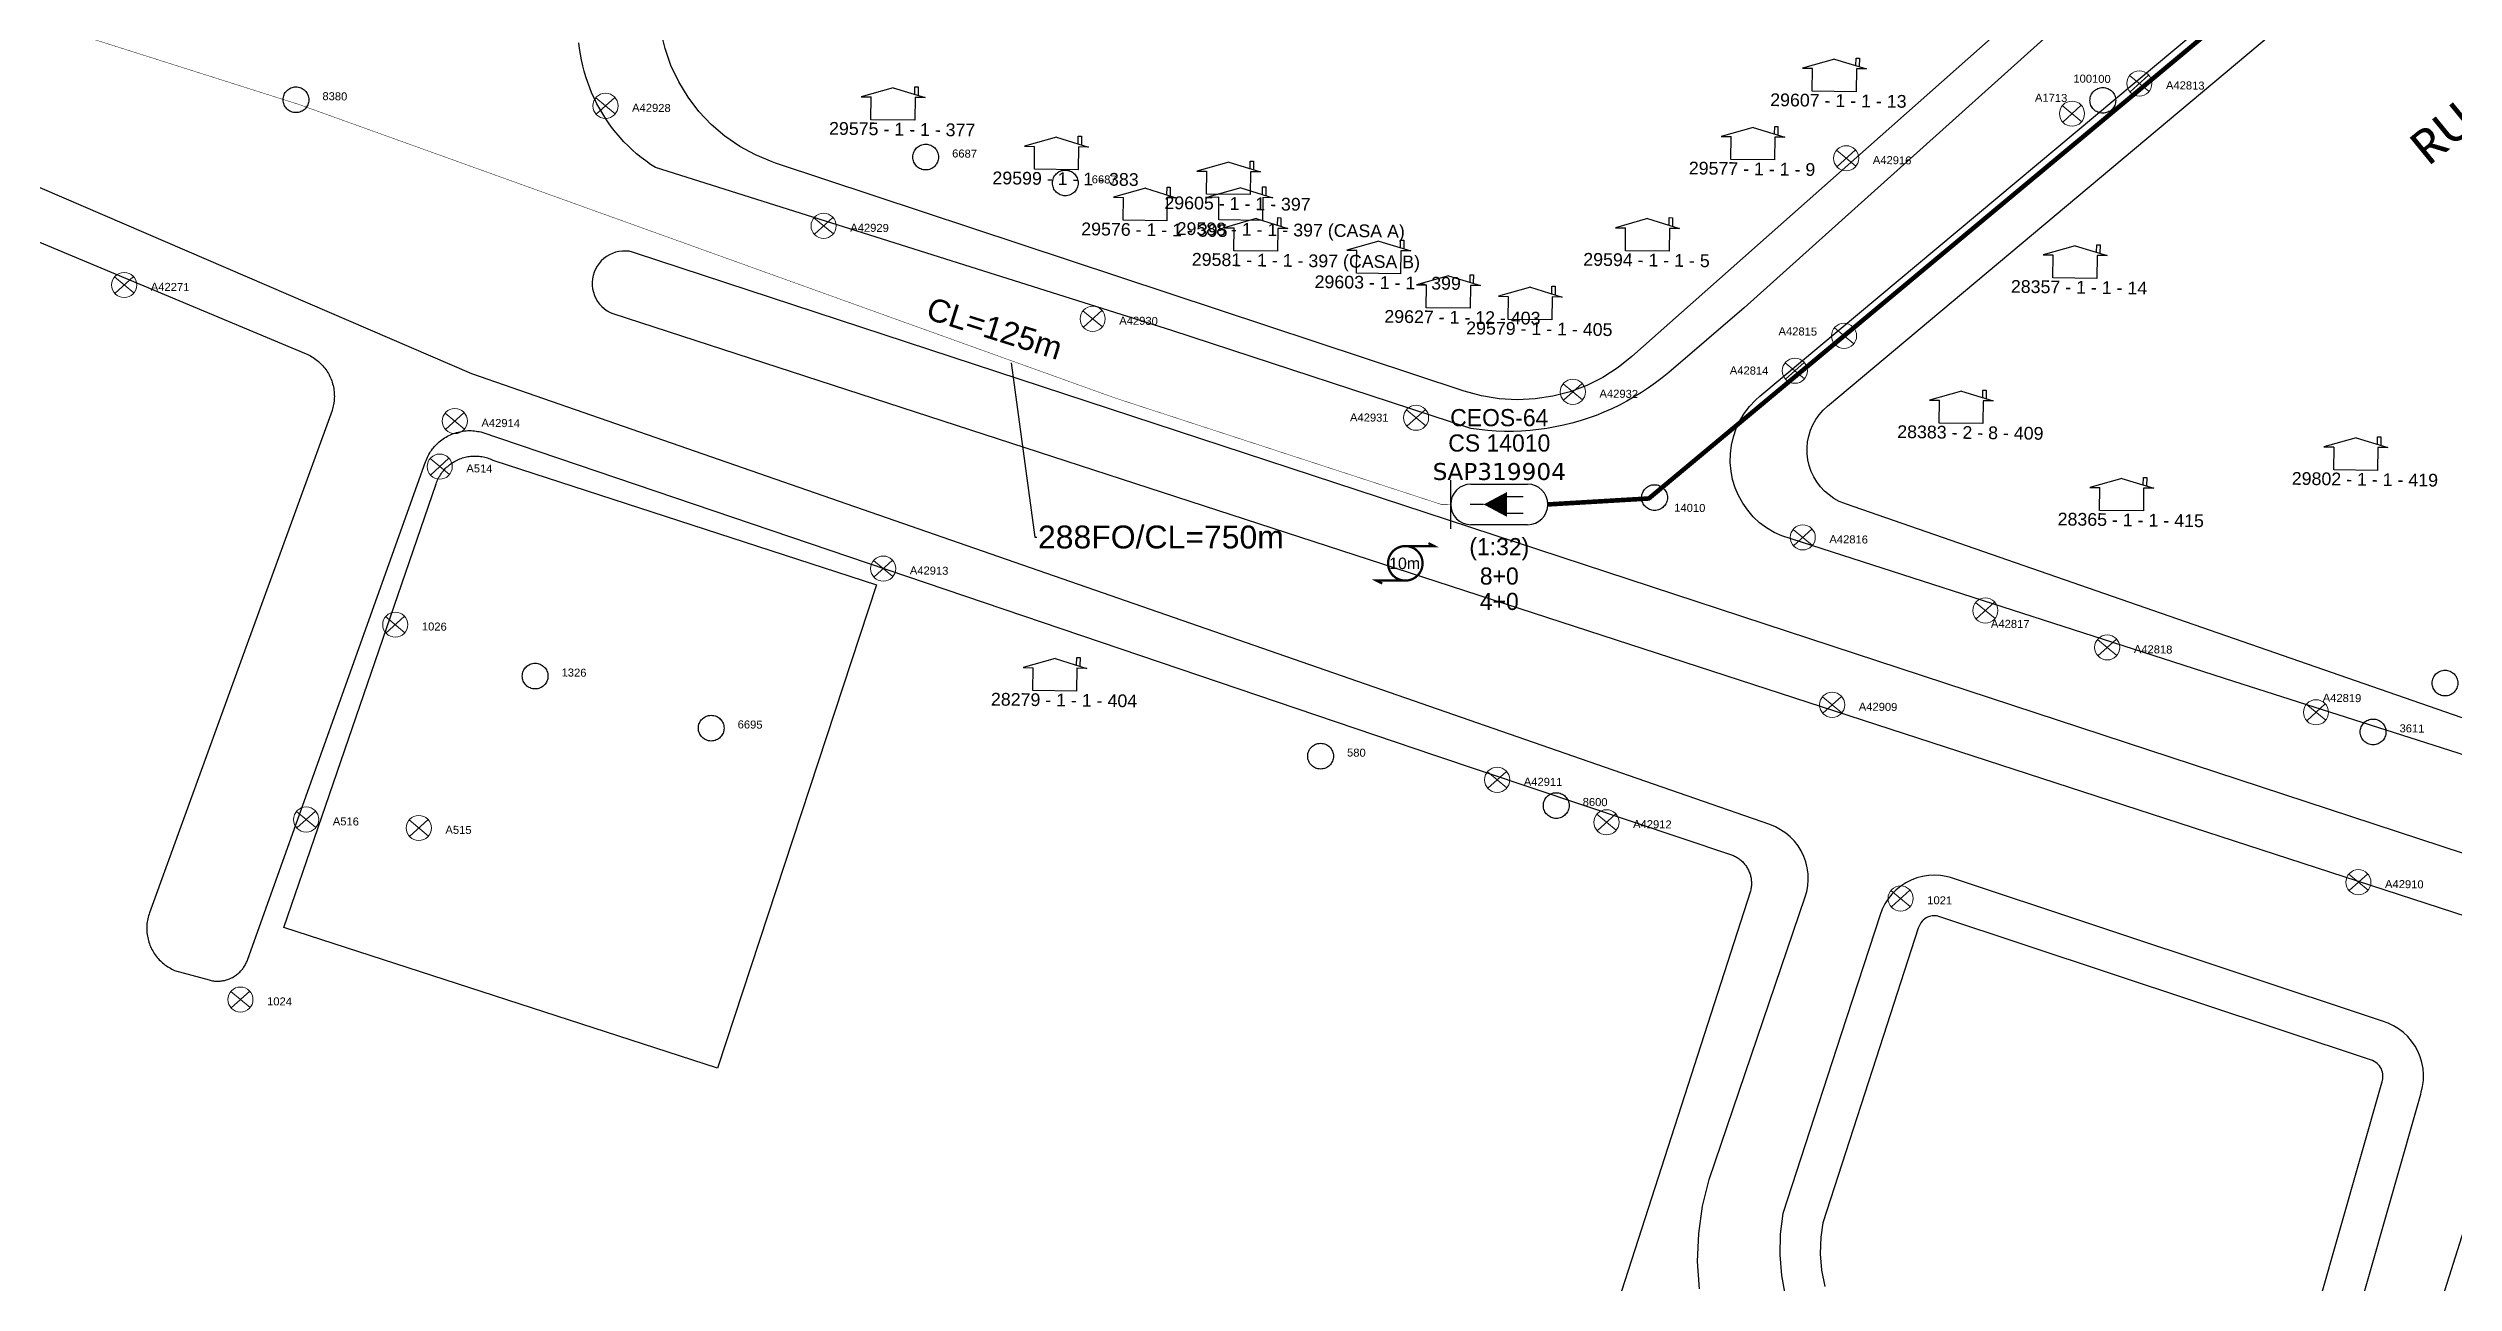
# Model space of a CAD drawing. Header units: millimetres. Extents: x 676447 to 689606, y 7455628 to 7463967.
# Drawn here: x 687533.7 to 687744.1, y 7460424.1 to 7460532.1 of the extents above; entities that cross this region are included whole.
import ezdxf
from ezdxf.enums import TextEntityAlignment as Align

# ---------------------------------------------------------------- set-up
doc = ezdxf.new("R2010")
doc.units = ezdxf.units.MM
doc.header["$LTSCALE"] = 0.1
doc.header["$MEASUREMENT"] = 0
doc.linetypes.add('PHANTOM2', pattern=[1.25, 0.625, -0.125, 0.125, -0.125, 0.125, -0.125])
doc.layers.add('10.4-Postes', color=1, linetype='Continuous', lineweight=0)
for name, color, linetype in [('Caixas Subterrâneas', 5, 'Continuous'), ('CEOS', 1, 'Continuous'), ('label_cabos', 7, 'Continuous'), ('label_cabos @ 1', 7, 'Continuous'), ('LAYOUT', 7, 'Continuous'), ('LEGENDAS_INFRAESTRUTURAS', 7, 'Continuous'), ('MUB_MEIOFIO', 7, 'Continuous'), ('MUB_OBRA_ARTE', 7, 'Continuous'), ('MUB_QUADRAS', 7, 'Continuous'), ('MUB_SEGMENTO', 7, 'Continuous'), ('NOS_DE_INFRAESTRUTURA', 7, 'Continuous'), ('surveys', 7, 'Continuous'), ('SURVEYS_LEGENDAS', 7, 'Continuous')]:
    doc.layers.add(name, color=color, linetype=linetype)
doc.styles.add('Legend', font='calibri.ttf')
doc.styles.add('siredit', font='verdana.ttf')
doc.styles.get("Standard").update_dxf_attribs({"font": 'arial.ttf'})
doc.styles.add('Style-font000', font='font000.shx')
doc.dimstyles.new('FW', dxfattribs={"dimscale": 0, "dimtxt": 2, "dimasz": 0.18, "dimexe": 0.18, "dimexo": 0.0625, "dimgap": 0.09, "dimtad": 0, "dimtoh": 1, "dimdec": 0, "dimzin": 0, "dimdsep": 46, "dimtxsty": 'Standard', "dimcen": 0.09, "dimse1": 1, "dimse2": 1, "dimsd1": 1, "dimsd2": 1, "dimclrt": 7, "dimadec": 0, "dimazin": 0, "dimtfac": 1, "dimtdec": 0, "dimtofl": 0, "dimtmove": 0, "dimatfit": 3, "dimfxl": 0, "dimtolj": 1, "dimtzin": 0, "dimarcsym": 0})

# ---------------------------------------------------------------- blocks, each defined once
blk = doc.blocks.new('PTPT')
at = {"layer": '10.4-Postes', "color": 1, "linetype": 'PHANTOM2'}
for points in [[(-0.0000079, 0.0000104), (0.0000075, -0.000002)], [(0.000007, 0.0000109), (-0.0000074, -0.0000025)]]:
    blk.add_lwpolyline(points, dxfattribs=at)
at = {"layer": '10.4-Postes', "color": 1}
blk.add_circle((-0.0000002, 0.0000042), 0.00000987, dxfattribs=at)
blk = doc.blocks.new('MHMZ')
at = {"linetype": 'PHANTOM2'}
blk.add_circle((0, 0), 0.0000101, dxfattribs=at)
blk = doc.blocks.new('LVLV')
for p, q in [((0, 0.0000254), (-0.0000251, 0.000018)), ((0, 0.0000254), (0.0000251, 0.000018)), ((0.0000169, 0.0000264), (0.0000195, 0.0000264)), ((0.0000169, 0.0000205), (0.0000169, 0.0000264)), ((0.0000195, 0.0000264), (0.0000195, 0.0000198)), ((-0.0000251, 0.000018), (-0.0000173, 0.000018)), ((-0.0000172, 0), (-0.0000172, 0.0000179)), ((0.0000172, 0), (-0.0000172, 0)), ((0.0000251, 0.000018), (0.0000172, 0.000018)), ((0.0000172, 0.000018), (0.0000172, 0))]:
    blk.add_line(p, q)
blk = doc.blocks.new('ceos')
at = {"layer": 'CEOS'}
for p, q in [((1.77, 1.77), (6.73, 1.77)), ((6.73, -1.77), (1.77, -1.77))]:
    blk.add_line(p, q, dxfattribs=at)
for points in [[(0, -2.13), (0, 2.13)], [(2.88, 0), (1.69, 0)], [(4.84, 0.7), (6.34, 0.7)], [(4.84, -0.77), (6.34, -0.77)]]:
    blk.add_lwpolyline(points, dxfattribs=at)
blk.add_lwpolyline([(2.88, 0, 0, 2.18, 0), (4.93, 0, 2.18, 2.18, 0)], format="xyseb", dxfattribs=at)
for centre, start, end in [((1.77, 0), 90, 270), ((6.73, 0), 270, 90)]:
    blk.add_arc(centre, 1.77, start, end, dxfattribs=at)
at = {"layer": 'CEOS', "style": 'siredit', "flags": 1}
for tag, height, p in [('ID', 0.887, (4.25, 9.07)), ('COORX', 0.739, (4.25, -1.77)), ('COORY', 0.739, (4.25, -1.77))]:
    blk.add_attdef(tag, text='', height=height, dxfattribs=at).set_placement(p, align=Align.MIDDLE_CENTER)
at = {"layer": 'CEOS'}
for tag, height, style, p in [('NOME?', 1.5, 'Style-font000', (4.25, 7.59)), ('LOCAL?', 1.5, 'Style-font000', (4.25, 5.37)), ('TIPO?', 1.48, 'siredit', (4.25, 2.88))]:
    blk.add_attdef(tag, text='', height=height, dxfattribs=dict(at, style=style)).set_placement(p, align=Align.MIDDLE_CENTER)
at = {"layer": 'CEOS', "style": 'Style-font000'}
for tag, p in [('RACIO_SPLITAGEM', (4.25, -2.94)), ('FIBRAS_FUSIONADAS', (4.25, -5.51)), ('FIBRAS_RESERVA', (4.25, -7.73))]:
    blk.add_attdef(tag, text='', height=1.5, dxfattribs=at).set_placement(p, align=Align.TOP_CENTER)
blk = doc.blocks.new('A$C6FB0096B')
at = {"layer": 'LAYOUT', "color": 0, "const_width": 0.2}
blk.add_lwpolyline([(0, 1.51, 1.000012), (0, -1.51, 0.999978)], format="xyb", close=True, dxfattribs=at)
for points in [[(0, 1.51), (2.52, 1.51), (2.02, 1.77)], [(0, -1.51), (-2.52, -1.51), (-2.02, -1.77)]]:
    blk.add_lwpolyline(points, dxfattribs=at)
at = {"layer": 'LAYOUT', "color": 0}
blk.add_text('10m', height=1, dxfattribs=at).set_placement((-0.06, 0), align=Align.MIDDLE_CENTER)

msp = doc.modelspace()

# ---------------------------------------------------------------- linework, layer by layer
at = {"color": 1, "const_width": 0.4}
msp.add_lwpolyline([(687664.85, 7460492.18), (687664.85, 7460492.18), (687673.68, 7460492.7), (687762.97, 7460567.06), (687823.66, 7460613.39), (687840.93, 7460634.38), (687840.93, 7460634.38), (687840.93, 7460634.38), (687840.93, 7460634.38), (687844.46, 7460637.56)], dxfattribs=at)
at = {"const_width": 0.04}
msp.add_lwpolyline([(687222.65, 7460412.36), (687271.64, 7460381.46), (687271.64, 7460381.46), (687271.64, 7460381.46), (687271.64, 7460381.46), (687278.67, 7460376.25), (687278.67, 7460376.25), (687292.33, 7460407.98), (687324.49, 7460476.81), (687366.45, 7460566.13), (687384.77, 7460595.33), (687409.75, 7460581.85), (687439.57, 7460566.43), (687485.02, 7460549.54), (687555.61, 7460527.15), (687626.95, 7460501.5), (687655.5, 7460492.19), (687656.35, 7460492.18)], dxfattribs=at)
at = {"layer": 'MUB_MEIOFIO', "linetype": 'Continuous'}
for points in [[(687749.39, 7460468.85), (687724.84, 7460476.69), (687685.31, 7460489.42), (687684.63, 7460489.74), (687683.98, 7460490.13), (687683.37, 7460490.58), (687682.82, 7460491.1), (687682.33, 7460491.67), (687681.89, 7460492.29), (687681.53, 7460492.95), (687681.23, 7460493.64), (687681.01, 7460494.36), (687680.87, 7460495.1), (687680.8, 7460495.86), (687680.81, 7460496.61), (687680.91, 7460497.36), (687681.08, 7460498.1), (687681.32, 7460498.81), (687681.64, 7460499.5), (687682.03, 7460500.14), (687682.48, 7460500.75), (687683, 7460501.3), (687683.4, 7460501.66), (687764.54, 7460569.49)], [(687708.79, 7460533.39), (687682.02, 7460509.36), (687675.42, 7460503.73), (687674.85, 7460503.26), (687674.26, 7460502.81), (687673.66, 7460502.38), (687673.04, 7460501.96), (687672.4, 7460501.58), (687671.76, 7460501.21), (687671.1, 7460500.86), (687670.43, 7460500.54), (687669.75, 7460500.24), (687669.06, 7460499.97), (687668.37, 7460499.72), (687667.66, 7460499.49), (687666.94, 7460499.29), (687666.22, 7460499.11), (687665.5, 7460498.96), (687664.77, 7460498.83), (687664.03, 7460498.73), (687663.29, 7460498.65), (687662.55, 7460498.6), (687661.81, 7460498.57), (687661.07, 7460498.57), (687660.33, 7460498.59), (687659.59, 7460498.64), (687658.85, 7460498.72), (687658.11, 7460498.82), (687631.96, 7460507.4), (687586.79, 7460521.63), (687586.37, 7460521.91), (687585.95, 7460522.21), (687585.55, 7460522.52), (687585.15, 7460522.84), (687584.77, 7460523.18), (687584.4, 7460523.53), (687584.04, 7460523.89), (687583.7, 7460524.27), (687583.37, 7460524.66), (687583.05, 7460525.06), (687582.75, 7460525.47), (687582.46, 7460525.89), (687582.18, 7460526.32), (687581.92, 7460526.76), (687581.68, 7460527.2), (687581.45, 7460527.66), (687581.24, 7460528.12), (687581.05, 7460528.6), (687580.87, 7460529.07), (687580.71, 7460529.56), (687580.56, 7460530.05), (687580.43, 7460530.54), (687580.32, 7460531.04), (687580.23, 7460531.54), (687580.15, 7460532.04), (687580.1, 7460532.55)], [(687678.12, 7460423.59), (687677.95, 7460426), (687678.04, 7460428.42), (687678.38, 7460430.81), (687678.97, 7460433.16), (687687.36, 7460457.86), (687687.5, 7460458.33), (687687.59, 7460458.84), (687687.63, 7460459.37), (687687.61, 7460459.89), (687687.54, 7460460.41), (687687.41, 7460460.92), (687687.23, 7460461.41), (687687.01, 7460461.88), (687686.73, 7460462.32), (687686.41, 7460462.74), (687686.05, 7460463.11), (687685.65, 7460463.45), (687685.21, 7460463.74), (687684.75, 7460463.99), (687684.27, 7460464.19), (687672.65, 7460468.22), (687570.73, 7460503.59), (687520.69, 7460525.14)], [(687585.06, 7460514.16), (687584.78, 7460514.25), (687584.49, 7460514.31), (687584.19, 7460514.33), (687583.9, 7460514.33), (687583.6, 7460514.29), (687583.31, 7460514.23), (687583.03, 7460514.13), (687582.76, 7460514.01), (687582.51, 7460513.86), (687582.27, 7460513.68), (687582.05, 7460513.48), (687581.86, 7460513.26), (687581.69, 7460513.02), (687581.54, 7460512.76), (687581.43, 7460512.48), (687581.34, 7460512.2), (687581.28, 7460511.91), (687581.25, 7460511.62), (687581.26, 7460511.32), (687581.29, 7460511.03), (687581.36, 7460510.74), (687581.45, 7460510.46), (687581.58, 7460510.19), (687581.73, 7460509.93), (687581.91, 7460509.7), (687582.11, 7460509.48), (687582.33, 7460509.28), (687582.57, 7460509.11), (687582.83, 7460508.97), (687583.06, 7460508.87), (687899.04, 7460406.15)], [(687899.04, 7460411.07), (687585.06, 7460514.16)], [(687733.83, 7460414.77), (687741.19, 7460440.62), (687741.24, 7460440.79), (687741.36, 7460441.3), (687741.43, 7460441.82), (687741.44, 7460442.34), (687741.4, 7460442.87), (687741.3, 7460443.38), (687741.15, 7460443.88), (687740.95, 7460444.37), (687740.7, 7460444.82), (687740.4, 7460445.25), (687740.06, 7460445.65), (687739.68, 7460446.01), (687739.26, 7460446.33), (687738.81, 7460446.6), (687738.34, 7460446.83), (687737.85, 7460447), (687700.06, 7460459.56), (687699.69, 7460459.66), (687699.18, 7460459.74), (687698.65, 7460459.76), (687698.13, 7460459.74), (687697.61, 7460459.66), (687697.11, 7460459.52), (687696.62, 7460459.33), (687696.15, 7460459.1), (687695.72, 7460458.81), (687695.31, 7460458.48), (687694.94, 7460458.11), (687694.61, 7460457.7), (687694.32, 7460457.26), (687694.09, 7460456.8), (687693.9, 7460456.31), (687690.5, 7460445.85), (687685.41, 7460430.17), (687685.17, 7460428.38), (687685.13, 7460426.57), (687685.27, 7460424.76), (687685.6, 7460422.98)], [(687715.54, 7460397.46), (687717.86, 7460397.25), (687720.19, 7460397.28), (687722.5, 7460397.55), (687724.77, 7460398.07), (687726.98, 7460398.82), (687729.09, 7460399.79), (687731.09, 7460400.99), (687732.96, 7460402.38), (687734.67, 7460403.96), (687736.2, 7460405.71), (687737.55, 7460407.62), (687738.68, 7460409.65), (687739.6, 7460411.79), (687740.23, 7460413.77), (687748.62, 7460440.22)]]:
    msp.add_lwpolyline(points, dxfattribs=at)
at = {"layer": 'MUB_OBRA_ARTE', "linetype": 'Continuous'}
for points in [[(687572.67, 7460496.01), (687606.12, 7460485.15), (687592.22, 7460442.9), (687554.28, 7460455.2), (687567.6, 7460493.98), (687567.65, 7460494.1), (687567.69, 7460494.21), (687567.74, 7460494.33), (687567.8, 7460494.44), (687567.85, 7460494.55), (687567.92, 7460494.66), (687567.98, 7460494.76), (687568.05, 7460494.86), (687568.12, 7460494.96), (687568.2, 7460495.06), (687568.28, 7460495.16), (687568.36, 7460495.25), (687568.44, 7460495.34), (687568.53, 7460495.43), (687568.62, 7460495.51), (687568.72, 7460495.59), (687568.82, 7460495.67), (687568.91, 7460495.74), (687569.02, 7460495.81), (687569.12, 7460495.88), (687569.23, 7460495.94), (687569.34, 7460496), (687569.45, 7460496.06), (687569.56, 7460496.11), (687569.67, 7460496.16), (687569.79, 7460496.2), (687569.91, 7460496.24), (687570.03, 7460496.28), (687570.14, 7460496.31), (687570.27, 7460496.34), (687570.39, 7460496.36), (687570.51, 7460496.38), (687570.63, 7460496.39), (687570.76, 7460496.41), (687570.88, 7460496.41), (687571, 7460496.41), (687571.13, 7460496.41), (687571.25, 7460496.41), (687571.37, 7460496.4), (687571.5, 7460496.38), (687571.62, 7460496.36), (687571.74, 7460496.34), (687571.86, 7460496.31), (687571.98, 7460496.28), (687572.1, 7460496.25), (687572.22, 7460496.21), (687572.33, 7460496.16), (687572.45, 7460496.12), (687572.56, 7460496.06), (687572.67, 7460496.01)], [(687730.44, 7460415.83), (687737.79, 7460441.61), (687737.81, 7460441.7), (687737.87, 7460441.95), (687737.89, 7460442.09), (687737.89, 7460442.24), (687737.88, 7460442.4), (687737.86, 7460442.53), (687737.8, 7460442.7), (687737.75, 7460442.83), (687737.69, 7460442.94), (687737.59, 7460443.08), (687737.48, 7460443.21), (687737.38, 7460443.3), (687737.27, 7460443.39), (687737.12, 7460443.48), (687736.98, 7460443.55), (687736.71, 7460443.64), (687699.04, 7460456.16), (687698.95, 7460456.18), (687698.84, 7460456.2), (687698.65, 7460456.21), (687698.47, 7460456.2), (687698.36, 7460456.18), (687698.23, 7460456.15), (687698.04, 7460456.08), (687697.93, 7460456.02), (687697.83, 7460455.95), (687697.68, 7460455.84), (687697.59, 7460455.74), (687697.48, 7460455.61), (687697.4, 7460455.48), (687697.34, 7460455.36), (687697.25, 7460455.12), (687693.88, 7460444.75), (687688.89, 7460429.38), (687688.71, 7460428.1), (687688.68, 7460426.67), (687688.79, 7460425.22), (687689.06, 7460423.81)]]:
    msp.add_lwpolyline(points, dxfattribs=at)
at = {"layer": 'MUB_QUADRAS', "linetype": 'Continuous'}
for points in [[(687687.52, 7460497.12), (687687.57, 7460497.64), (687687.67, 7460498.16), (687687.82, 7460498.66), (687688.03, 7460499.14), (687688.28, 7460499.6), (687688.58, 7460500.02), (687688.92, 7460500.42), (687689.31, 7460500.78), (687765.9, 7460564.99)], [(687705.92, 7460535), (687672.2, 7460505.1), (687670.99, 7460504.14), (687669.67, 7460503.29), (687668.27, 7460502.59), (687666.8, 7460502.03), (687665.28, 7460501.64), (687663.73, 7460501.4), (687662.16, 7460501.33), (687660.59, 7460501.42), (687659.04, 7460501.67), (687657.53, 7460502.09), (687597.3, 7460522.03), (687596.99, 7460522.14), (687595.54, 7460522.74), (687594.17, 7460523.49), (687592.87, 7460524.38), (687591.68, 7460525.4), (687590.6, 7460526.54), (687589.65, 7460527.79), (687588.83, 7460529.13), (687588.15, 7460530.55), (687587.63, 7460532.03), (687587.27, 7460533.56)], [(687498.28, 7460529.61), (687542.96, 7460510.91), (687556.25, 7460505.34), (687556.38, 7460505.28), (687556.5, 7460505.22), (687556.63, 7460505.16), (687556.75, 7460505.09), (687556.86, 7460505.02), (687556.98, 7460504.94), (687557.09, 7460504.86), (687557.2, 7460504.77), (687557.31, 7460504.69), (687557.41, 7460504.59), (687557.51, 7460504.5), (687557.61, 7460504.4), (687557.7, 7460504.3), (687557.8, 7460504.19), (687557.88, 7460504.08), (687557.96, 7460503.97), (687558.04, 7460503.86), (687558.12, 7460503.74), (687558.19, 7460503.62), (687558.25, 7460503.5), (687558.32, 7460503.37), (687558.37, 7460503.25), (687558.43, 7460503.12), (687558.48, 7460502.99), (687558.52, 7460502.86), (687558.56, 7460502.72), (687558.59, 7460502.59), (687558.62, 7460502.45), (687558.65, 7460502.32), (687558.67, 7460502.18), (687558.69, 7460502.04), (687558.7, 7460501.9), (687558.7, 7460501.76), (687558.71, 7460501.62), (687558.7, 7460501.49), (687558.69, 7460501.35), (687558.68, 7460501.21), (687558.66, 7460501.07), (687558.64, 7460500.93), (687558.61, 7460500.8), (687558.58, 7460500.66), (687558.55, 7460500.53), (687558.51, 7460500.4), (687550.51, 7460478.39), (687542.54, 7460456.48), (687542.5, 7460456.35), (687542.45, 7460456.22), (687542.42, 7460456.08), (687542.39, 7460455.95), (687542.36, 7460455.81), (687542.34, 7460455.68), (687542.32, 7460455.54), (687542.31, 7460455.4), (687542.3, 7460455.27), (687542.3, 7460455.13), (687542.3, 7460454.99), (687542.31, 7460454.85), (687542.32, 7460454.71), (687542.34, 7460454.58), (687542.36, 7460454.44), (687542.38, 7460454.31), (687542.41, 7460454.17), (687542.45, 7460454.04), (687542.49, 7460453.91), (687542.53, 7460453.77), (687542.58, 7460453.65), (687542.63, 7460453.52), (687542.69, 7460453.39), (687542.75, 7460453.27), (687542.82, 7460453.15), (687542.89, 7460453.03), (687542.96, 7460452.91), (687543.04, 7460452.8), (687543.12, 7460452.69), (687543.21, 7460452.58), (687543.3, 7460452.47), (687543.39, 7460452.37), (687543.49, 7460452.27), (687543.59, 7460452.18), (687543.69, 7460452.09), (687543.79, 7460452), (687543.9, 7460451.91), (687544.02, 7460451.83), (687544.13, 7460451.76), (687544.25, 7460451.68), (687544.37, 7460451.62), (687544.49, 7460451.55), (687544.61, 7460451.49), (687544.74, 7460451.44), (687547.75, 7460450.6), (687547.85, 7460450.58), (687547.94, 7460450.56), (687548.04, 7460450.54), (687548.13, 7460450.52), (687548.23, 7460450.51), (687548.32, 7460450.5), (687548.42, 7460450.5), (687548.52, 7460450.5), (687548.61, 7460450.5), (687548.71, 7460450.51), (687548.8, 7460450.52), (687548.9, 7460450.53), (687548.99, 7460450.55), (687549.09, 7460450.56), (687549.18, 7460450.59), (687549.28, 7460450.61), (687549.37, 7460450.64), (687549.46, 7460450.67), (687549.55, 7460450.71), (687549.64, 7460450.75), (687549.72, 7460450.79), (687549.81, 7460450.83), (687549.89, 7460450.88), (687549.98, 7460450.93), (687550.06, 7460450.98), (687550.14, 7460451.04), (687550.21, 7460451.1), (687550.29, 7460451.16), (687550.36, 7460451.22), (687550.43, 7460451.29), (687550.5, 7460451.36), (687550.56, 7460451.43), (687550.62, 7460451.5), (687550.69, 7460451.58), (687550.74, 7460451.65), (687550.8, 7460451.73), (687550.85, 7460451.81), (687550.9, 7460451.9), (687550.95, 7460451.98), (687550.99, 7460452.07), (687551.03, 7460452.15), (687551.07, 7460452.24), (687551.1, 7460452.33), (687551.13, 7460452.42), (687566.68, 7460495.9), (687566.73, 7460496.03), (687566.79, 7460496.17), (687566.85, 7460496.3), (687566.91, 7460496.43), (687566.98, 7460496.55), (687567.05, 7460496.68), (687567.13, 7460496.8), (687567.21, 7460496.91), (687567.3, 7460497.03), (687567.39, 7460497.14), (687567.48, 7460497.25), (687567.58, 7460497.36), (687567.68, 7460497.46), (687567.78, 7460497.56), (687567.89, 7460497.65), (687568, 7460497.74), (687568.12, 7460497.83), (687568.23, 7460497.91), (687568.35, 7460497.99), (687568.48, 7460498.07), (687568.6, 7460498.14), (687568.73, 7460498.2), (687568.86, 7460498.26), (687568.99, 7460498.32), (687569.12, 7460498.37), (687569.26, 7460498.42), (687569.4, 7460498.46), (687569.53, 7460498.5), (687569.67, 7460498.54), (687569.82, 7460498.56), (687569.96, 7460498.59), (687570.1, 7460498.61), (687570.24, 7460498.62), (687570.39, 7460498.63), (687570.53, 7460498.63), (687570.67, 7460498.63), (687570.82, 7460498.62), (687570.96, 7460498.61), (687571.1, 7460498.59), (687571.24, 7460498.57), (687571.38, 7460498.55), (687571.53, 7460498.52), (687620.63, 7460481.89), (687654.85, 7460470.29), (687680.83, 7460461.58), (687680.92, 7460461.55), (687681, 7460461.51), (687681.09, 7460461.48), (687681.17, 7460461.44), (687681.26, 7460461.39), (687681.34, 7460461.35), (687681.42, 7460461.3), (687681.5, 7460461.25), (687681.57, 7460461.19), (687681.65, 7460461.14), (687681.72, 7460461.08), (687681.79, 7460461.02), (687681.86, 7460460.95), (687681.92, 7460460.88), (687681.98, 7460460.82), (687682.04, 7460460.74), (687682.1, 7460460.67), (687682.16, 7460460.6), (687682.21, 7460460.52), (687682.26, 7460460.44), (687682.31, 7460460.36), (687682.35, 7460460.28), (687682.39, 7460460.2), (687682.43, 7460460.11), (687682.47, 7460460.02), (687682.5, 7460459.94), (687682.53, 7460459.85), (687682.56, 7460459.76), (687682.58, 7460459.67), (687682.6, 7460459.58), (687682.62, 7460459.49), (687682.63, 7460459.39), (687682.64, 7460459.3), (687682.65, 7460459.21), (687682.65, 7460459.11), (687682.65, 7460459.02), (687682.65, 7460458.93), (687682.65, 7460458.83), (687682.64, 7460458.74), (687682.63, 7460458.65), (687682.61, 7460458.56), (687682.59, 7460458.47), (687682.57, 7460458.38), (687672.75, 7460427.91), (687668.1, 7460413.54)], [(687881.59, 7460426.07), (687690.88, 7460492.22), (687690.81, 7460492.25), (687690.33, 7460492.45), (687689.87, 7460492.7), (687689.44, 7460493.01), (687689.04, 7460493.35), (687688.69, 7460493.73), (687688.37, 7460494.15), (687688.1, 7460494.6), (687687.88, 7460495.07), (687687.71, 7460495.57), (687687.6, 7460496.08), (687687.53, 7460496.6), (687687.52, 7460497.12)]]:
    msp.add_lwpolyline(points, dxfattribs=at)

# ---------------------------------------------------------------- block references
at = {"layer": 'Caixas Subterrâneas', "color": 40}
for p, xscale, yscale, zscale, rotation in [((687555.35, 7460527.56), 111319.4907932735, 111319.4907932735, 111319.4907932735, 359.2864219735392), ((687713.39, 7460527.51), 111319.4907932735, 111319.4907932735, 111319.4907932735, 359.2858210982297), ((687610.43, 7460522.55), 111319.4907932736, 111319.4907932736, 111319.4907932736, 359.2862110226921), ((687674.18, 7460492.78), 111319.4907932735, 111319.4907932735, 111319.4907932735, 359.2859593121576), ((687576.27, 7460477.17), 111319.4907932736, 111319.4907932736, 111319.4907932736, 359.2863266983138), ((687743.32, 7460476.56), 111319.4907932735, 111319.4907932735, 111319.4907932735, 359.2856913282456), ((687591.67, 7460472.62), 111319.4907932735, 111319.4907932735, 111319.4907932735, 359.2862667097352), ((687737.03, 7460472.29), 111319.4907932736, 111319.4907932736, 111319.4907932736, 359.2857139317935), ((687644.97, 7460470.17), 111319.4907932736, 111319.4907932736, 111319.4907932736, 359.2860632821229), ((687665.58, 7460465.85), 111319.4907932736, 111319.4907932736, 111319.4907932736, 359.2859835605934)]:
    msp.add_blockref('MHMZ', p, dxfattribs=dict(at, xscale=xscale, yscale=yscale, zscale=zscale, rotation=rotation))
at = {"layer": 'Caixas Subterrâneas', "color": 5}
for p, xscale, yscale, zscale, rotation in [((687555.35, 7460527.56), 111319.4907932736, 111319.4907932736, 111319.4907932736, 359.2864219735392), ((687713.39, 7460527.51), 111319.4907932736, 111319.4907932736, 111319.4907932736, 359.2858210982297), ((687622.64, 7460520.29), 111319.4907932736, 111319.4907932736, 111319.4907932736, 359.2861638699146), ((687674.18, 7460492.78), 111319.4907932735, 111319.4907932735, 111319.4907932735, 359.2859593121576), ((687737.03, 7460472.29), 111319.4907932736, 111319.4907932736, 111319.4907932736, 359.2857139317935), ((687665.58, 7460465.85), 111319.4907932736, 111319.4907932736, 111319.4907932736, 359.2859835605934)]:
    msp.add_blockref('MHMZ', p, dxfattribs=dict(at, xscale=xscale, yscale=yscale, zscale=zscale, rotation=rotation))
at = {"layer": 'CEOS', "linetype": 'Continuous'}
msp.add_blockref('ceos', (687656.35, 7460492.18), dxfattribs=at).add_auto_attribs({'NOME?': 'CEOS-64', 'LOCAL?': 'CS 14010', 'TIPO?': 'SAP319904', 'RACIO_SPLITAGEM': '(1:32)', 'FIBRAS_FUSIONADAS': '8+0', 'FIBRAS_RESERVA': '4+0'})
at = {"layer": 'LAYOUT', "linetype": 'Continuous'}
msp.add_blockref('A$C6FB0096B', (687652.38, 7460487.03), dxfattribs=at)
at = {"layer": 'NOS_DE_INFRAESTRUTURA', "color": 1}
for p, xscale, yscale, zscale, rotation in [((687716.6, 7460528.52), 111319.4907932736, 111319.4907932736, 111319.4907932736, 359.2858092004931), ((687716.6, 7460528.52), 111319.4907932736, 111319.4907932736, 111319.4907932736, 359.285809200493), ((687582.44, 7460526.56), 111319.4907932736, 111319.4907932736, 111319.4907932736, 359.2863186843723), ((687582.44, 7460526.56), 111319.4907932736, 111319.4907932736, 111319.4907932736, 359.2863186843723), ((687710.71, 7460525.88), 111319.4907932736, 111319.4907932736, 111319.4907932736, 359.2858307598107), ((687710.71, 7460525.88), 111319.4907932736, 111319.4907932736, 111319.4907932736, 359.2858307598106), ((687690.96, 7460521.98), 111319.4907932736, 111319.4907932736, 111319.4907932736, 359.2859046317634), ((687690.96, 7460521.98), 111319.4907932736, 111319.4907932736, 111319.4907932736, 359.2859046317634), ((687601.52, 7460516.07), 111319.4907932736, 111319.4907932736, 111319.4907932736, 359.2862428627662), ((687601.52, 7460516.07), 111319.4907932736, 111319.4907932736, 111319.4907932736, 359.2862428627663), ((687540.34, 7460510.9), 111319.4907932735, 111319.4907932735, 111319.4907932735, 359.2864738352973), ((687540.34, 7460510.9), 111319.4907932736, 111319.4907932736, 111319.4907932736, 359.2864738352973), ((687625.05, 7460507.94), 111319.4907932736, 111319.4907932736, 111319.4907932736, 359.2861508500814), ((687625.05, 7460507.94), 111319.4907932736, 111319.4907932736, 111319.4907932736, 359.2861508500814), ((687690.77, 7460506.45), 111319.4907932736, 111319.4907932736, 111319.4907932736, 359.2859004884649), ((687690.77, 7460506.45), 111319.4907932736, 111319.4907932736, 111319.4907932736, 359.2859004884649), ((687667.05, 7460501.56), 111319.4907932736, 111319.4907932736, 111319.4907932736, 359.2859891512036), ((687667.05, 7460501.56), 111319.4907932736, 111319.4907932736, 111319.4907932736, 359.2859891512036), ((687686.47, 7460503.4), 111319.4907932736, 111319.4907932736, 111319.4907932736, 359.2859158987295), ((687686.47, 7460503.4), 111319.4907932736, 111319.4907932736, 111319.4907932736, 359.2859158987295), ((687569.26, 7460499), 111319.4907932736, 111319.4907932736, 111319.4907932736, 359.2863601581367), ((687569.26, 7460499), 111319.4907932736, 111319.4907932736, 111319.4907932736, 359.2863601581367), ((687653.34, 7460499.29), 111319.4907932736, 111319.4907932736, 111319.4907932736, 359.2860405600097), ((687653.34, 7460499.29), 111319.4907932736, 111319.4907932736, 111319.4907932736, 359.2860405600096), ((687567.94, 7460495.02), 111319.4907932736, 111319.4907932736, 111319.4907932736, 359.2863639444539), ((687567.94, 7460495.02), 111319.4907932736, 111319.4907932736, 111319.4907932736, 359.2863639444539), ((687687.16, 7460488.83), 111319.4907932736, 111319.4907932736, 111319.4907932736, 359.2859086961549), ((687687.16, 7460488.83), 111319.4907932736, 111319.4907932736, 111319.4907932736, 359.2859086961549), ((687606.73, 7460486.1), 111319.4907932736, 111319.4907932736, 111319.4907932736, 359.2862136498884), ((687606.73, 7460486.1), 111319.4907932736, 111319.4907932736, 111319.4907932736, 359.2862136498884), ((687564.05, 7460481.2), 111319.4907932736, 111319.4907932736, 111319.4907932736, 359.2863744138605), ((687564.05, 7460481.2), 111319.4907932736, 111319.4907932736, 111319.4907932736, 359.2863744138605), ((687703.13, 7460482.44), 111319.4907932736, 111319.4907932736, 111319.4907932736, 359.2858459818887), ((687703.13, 7460482.44), 111319.4907932736, 111319.4907932736, 111319.4907932736, 359.2858459818886), ((687713.79, 7460479.21), 111319.4907932735, 111319.4907932735, 111319.4907932735, 359.2858044643767), ((687713.79, 7460479.21), 111319.4907932735, 111319.4907932735, 111319.4907932735, 359.2858044643768), ((687689.73, 7460474.19), 111319.4907932736, 111319.4907932736, 111319.4907932736, 359.2858943746971), ((687689.73, 7460474.19), 111319.4907932736, 111319.4907932736, 111319.4907932736, 359.2858943746971), ((687732.05, 7460473.54), 111319.4907932736, 111319.4907932736, 111319.4907932736, 359.2857332508304), ((687732.05, 7460473.54), 111319.4907932736, 111319.4907932736, 111319.4907932736, 359.2857332508304), ((687660.43, 7460467.63), 111319.4907932736, 111319.4907932736, 111319.4907932736, 359.2860036974236), ((687660.43, 7460467.63), 111319.4907932736, 111319.4907932736, 111319.4907932736, 359.2860036974236), ((687556.26, 7460464.16), 111319.4907932736, 111319.4907932736, 111319.4907932736, 359.2864074007754), ((687556.26, 7460464.16), 111319.4907932736, 111319.4907932736, 111319.4907932736, 359.2864074007754), ((687669.99, 7460463.92), 111319.4907932736, 111319.4907932736, 111319.4907932736, 359.2859662119784), ((687669.99, 7460463.92), 111319.4907932736, 111319.4907932736, 111319.4907932736, 359.2859662119784), ((687566.11, 7460463.42), 111319.4907932736, 111319.4907932736, 111319.4907932736, 359.2863697047512), ((687566.11, 7460463.42), 111319.4907932736, 111319.4907932736, 111319.4907932736, 359.2863697047512), ((687735.76, 7460458.68), 111319.4907932736, 111319.4907932736, 111319.4907932736, 359.2857144756561), ((687735.76, 7460458.68), 111319.4907932736, 111319.4907932736, 111319.4907932736, 359.2857144756561), ((687695.72, 7460457.26), 111319.4907932735, 111319.4907932735, 111319.4907932735, 359.2858662841487), ((687695.72, 7460457.26), 111319.4907932736, 111319.4907932736, 111319.4907932736, 359.2858662841486), ((687550.51, 7460448.42), 111319.4907932734, 111319.4907932734, 111319.4907932734, 359.2864243571202), ((687550.51, 7460448.42), 111319.4907932735, 111319.4907932735, 111319.4907932735, 359.2864243571202)]:
    msp.add_blockref('PTPT', p, dxfattribs=dict(at, xscale=xscale, yscale=yscale, zscale=zscale, rotation=rotation))
at = {"layer": 'surveys', "color": 0}
for p, xscale, yscale, zscale, rotation in [((687689.89, 7460528.29), 111319.4907932736, 111319.4907932736, 111319.4907932736, 359.285910693739), ((687607.56, 7460525.79), 111319.4907932736, 111319.4907932736, 111319.4907932736, 359.2862229264778), ((687621.85, 7460521.46), 111319.4907932736, 111319.4907932736, 111319.4907932736, 359.2861672385666), ((687682.77, 7460522.32), 111319.4907932736, 111319.4907932736, 111319.4907932736, 359.2859358965858), ((687636.9, 7460519.29), 111319.4907932736, 111319.4907932736, 111319.4907932736, 359.2861093550818), ((687629.62, 7460517), 111319.4907932736, 111319.4907932736, 111319.4907932736, 359.2861363008712), ((687637.97, 7460517.03), 111319.4907932736, 111319.4907932736, 111319.4907932736, 359.2861045680811), ((687639.3, 7460514.34), 111319.4907932736, 111319.4907932736, 111319.4907932736, 359.28609867149), ((687673.54, 7460514.34), 111319.4907932736, 111319.4907932736, 111319.4907932736, 359.2859684982938), ((687650.04, 7460512.38), 111319.4907932736, 111319.4907932736, 111319.4907932736, 359.2860572244908), ((687710.94, 7460511.97), 111319.4907932736, 111319.4907932736, 111319.4907932736, 359.2858255500401), ((687656.13, 7460509.35), 111319.4907932736, 111319.4907932736, 111319.4907932736, 359.2860331020233), ((687663.29, 7460508.34), 111319.4907932735, 111319.4907932735, 111319.4907932735, 359.286005563616), ((687700.99, 7460499.27), 111319.4907932736, 111319.4907932736, 111319.4907932736, 359.2858593972868), ((687735.5, 7460495.18), 111319.4907932736, 111319.4907932736, 111319.4907932736, 359.2857268899115), ((687715.02, 7460491.63), 111319.4907932735, 111319.4907932735, 111319.4907932735, 359.2858036549181), ((687621.72, 7460475.88), 111319.4907932736, 111319.4907932736, 111319.4907932736, 359.2861408507738)]:
    msp.add_blockref('LVLV', p, dxfattribs=dict(at, xscale=xscale, yscale=yscale, zscale=zscale, rotation=rotation))

# ---------------------------------------------------------------- texts
at = {"layer": 'label_cabos', "linetype": 'Continuous', "insert": (687610.64, 7460509.39), "char_height": 2, "attachment_point": 4, "rotation": 342.5542}
msp.add_mtext('CL=125m', dxfattribs=at)
at = {"layer": 'label_cabos', "linetype": 'Continuous', "insert": (687620.25, 7460489.32), "char_height": 2, "attachment_point": 4}
msp.add_mtext('288FO/CL=750m', dxfattribs=at)
at = {"layer": 'LEGENDAS_INFRAESTRUTURAS', "color": 5}
for s, rotation, p in [('100100', 359.2858, (687710.81, 7460529.07)), ('8380', 359.2864, (687557.66, 7460527.53)), ('6687', 359.2862, (687612.74, 7460522.52)), ('6687', 359.2862, (687624.95, 7460520.26)), ('14010', 359.286, (687675.9, 7460491.55)), ('1326', 359.2863, (687578.58, 7460477.14)), ('6695', 359.2863, (687593.98, 7460472.6)), ('3611', 359.2857, (687739.34, 7460472.26)), ('580', 359.2861, (687647.28, 7460470.14)), ('8600', 359.286, (687667.89, 7460465.82)), ('8600', 359.286, (687667.89, 7460465.82))]:
    msp.add_text(s, height=0.7, rotation=rotation, dxfattribs=at).set_placement(p)
at = {"layer": 'LEGENDAS_INFRAESTRUTURAS', "color": 1}
for s, rotation, p in [('A42813', 359.2858, (687718.91, 7460528.49)), ('A42928', 359.2863, (687584.75, 7460526.53)), ('A1713', 359.2858, (687707.45, 7460527.4)), ('A42916', 359.2859, (687693.27, 7460521.95)), ('A42929', 359.2862, (687603.83, 7460516.04)), ('A42271', 359.2865, (687542.65, 7460510.87)), ('A42930', 359.2861, (687627.36, 7460507.91)), ('A42815', 359.2859, (687685.02, 7460506.98)), ('A42814', 359.2859, (687680.76, 7460503.56)), ('A42932', 359.286, (687669.36, 7460501.53)), ('A42914', 359.2864, (687571.57, 7460498.97)), ('A42914', 359.2864, (687571.57, 7460498.97)), ('A42931', 359.286, (687647.54, 7460499.45)), ('A514', 359.2864, (687570.25, 7460494.99)), ('A514', 359.2864, (687570.25, 7460494.99)), ('A42816', 359.2859, (687689.47, 7460488.8)), ('A42913', 359.2862, (687609.04, 7460486.07)), ('A42913', 359.2862, (687609.04, 7460486.07)), ('A42817', 359.2858, (687703.6, 7460481.41)), ('1026', 359.2864, (687566.36, 7460481.17)), ('1026', 359.2864, (687566.36, 7460481.17)), ('A42818', 359.2858, (687716.1, 7460479.18)), ('A42909', 359.2859, (687692.04, 7460474.16)), ('A42819', 359.2857, (687732.62, 7460474.93)), ('A42911', 359.286, (687662.74, 7460467.6)), ('A42911', 359.286, (687662.74, 7460467.6)), ('A516', 359.2864, (687558.57, 7460464.13)), ('A516', 359.2864, (687558.57, 7460464.13)), ('A515', 359.2864, (687568.42, 7460463.39)), ('A515', 359.2864, (687568.42, 7460463.39)), ('A42912', 359.286, (687672.3, 7460463.89)), ('A42912', 359.286, (687672.3, 7460463.89)), ('A42910', 359.2857, (687738.07, 7460458.65)), ('A42910', 359.2857, (687738.07, 7460458.65)), ('1021', 359.2859, (687698.03, 7460457.23)), ('1021', 359.2859, (687698.03, 7460457.23)), ('1024', 359.2864, (687552.82, 7460448.39)), ('1024', 359.2864, (687552.82, 7460448.39))]:
    msp.add_text(s, height=0.7, rotation=rotation, dxfattribs=at).set_placement(p)
at = {"layer": 'MUB_SEGMENTO', "color": 253, "style": 'Legend'}
msp.add_text('RUA  URBANO SANTOS', height=3, rotation=39.2752, dxfattribs=at).set_placement((687741.87, 7460521.71))
at = {"layer": 'SURVEYS_LEGENDAS', "color": 0}
for s, rotation, p in [('29607 - 1 - 1 - 13', 359.2859, (687684.29, 7460527.01)), ('29575 - 1 - 1 - 377', 359.2862, (687601.97, 7460524.51)), ('29577 - 1 - 1 - 9', 359.2859, (687677.17, 7460521.04)), ('29599 - 1 - 1 - 383', 359.2862, (687616.26, 7460520.18)), ('29605 - 1 - 1 - 397', 359.2861, (687631.3, 7460518.01)), ('29576 - 1 - 1 - 395', 359.2861, (687624.03, 7460515.72)), ('29588 - 1 - 1 - 397 (CASA A)', 359.2861, (687632.37, 7460515.75)), ('29581 - 1 - 1 - 397 (CASA B)', 359.2861, (687633.7, 7460513.06)), ('29594 - 1 - 1 - 5', 359.286, (687667.94, 7460513.06)), ('29603 - 1 - 1 - 399', 359.2861, (687644.44, 7460511.1)), ('28357 - 1 - 1 - 14', 359.2858, (687705.34, 7460510.69)), ('29627 - 1 - 12 - 403', 359.286, (687650.54, 7460508.07)), ('29579 - 1 - 1 - 405', 359.286, (687657.7, 7460507.06)), ('28383 - 2 - 8 - 409', 359.2859, (687695.4, 7460497.99)), ('29802 - 1 - 1 - 419', 359.2857, (687729.91, 7460493.9)), ('28365 - 1 - 1 - 415', 359.2858, (687709.43, 7460490.35)), ('28279 - 1 - 1 - 404', 359.2861, (687616.13, 7460474.6))]:
    msp.add_text(s, height=1.1132, rotation=rotation, dxfattribs=at).set_placement(p)

# ---------------------------------------------------------------- leaders
at = {"layer": 'label_cabos @ 1', "linetype": 'Continuous', "annotation_type": 0, "has_hookline": 1, "hookline_direction": 0, "text_width": 21.23}
msp.add_leader([(687617.9, 7460504.55), (687619.98, 7460489.32), (687620.16, 7460489.32)], dimstyle='FW', override={"dimscale": 1}, dxfattribs=at)

doc.saveas('drawing.dxf')
